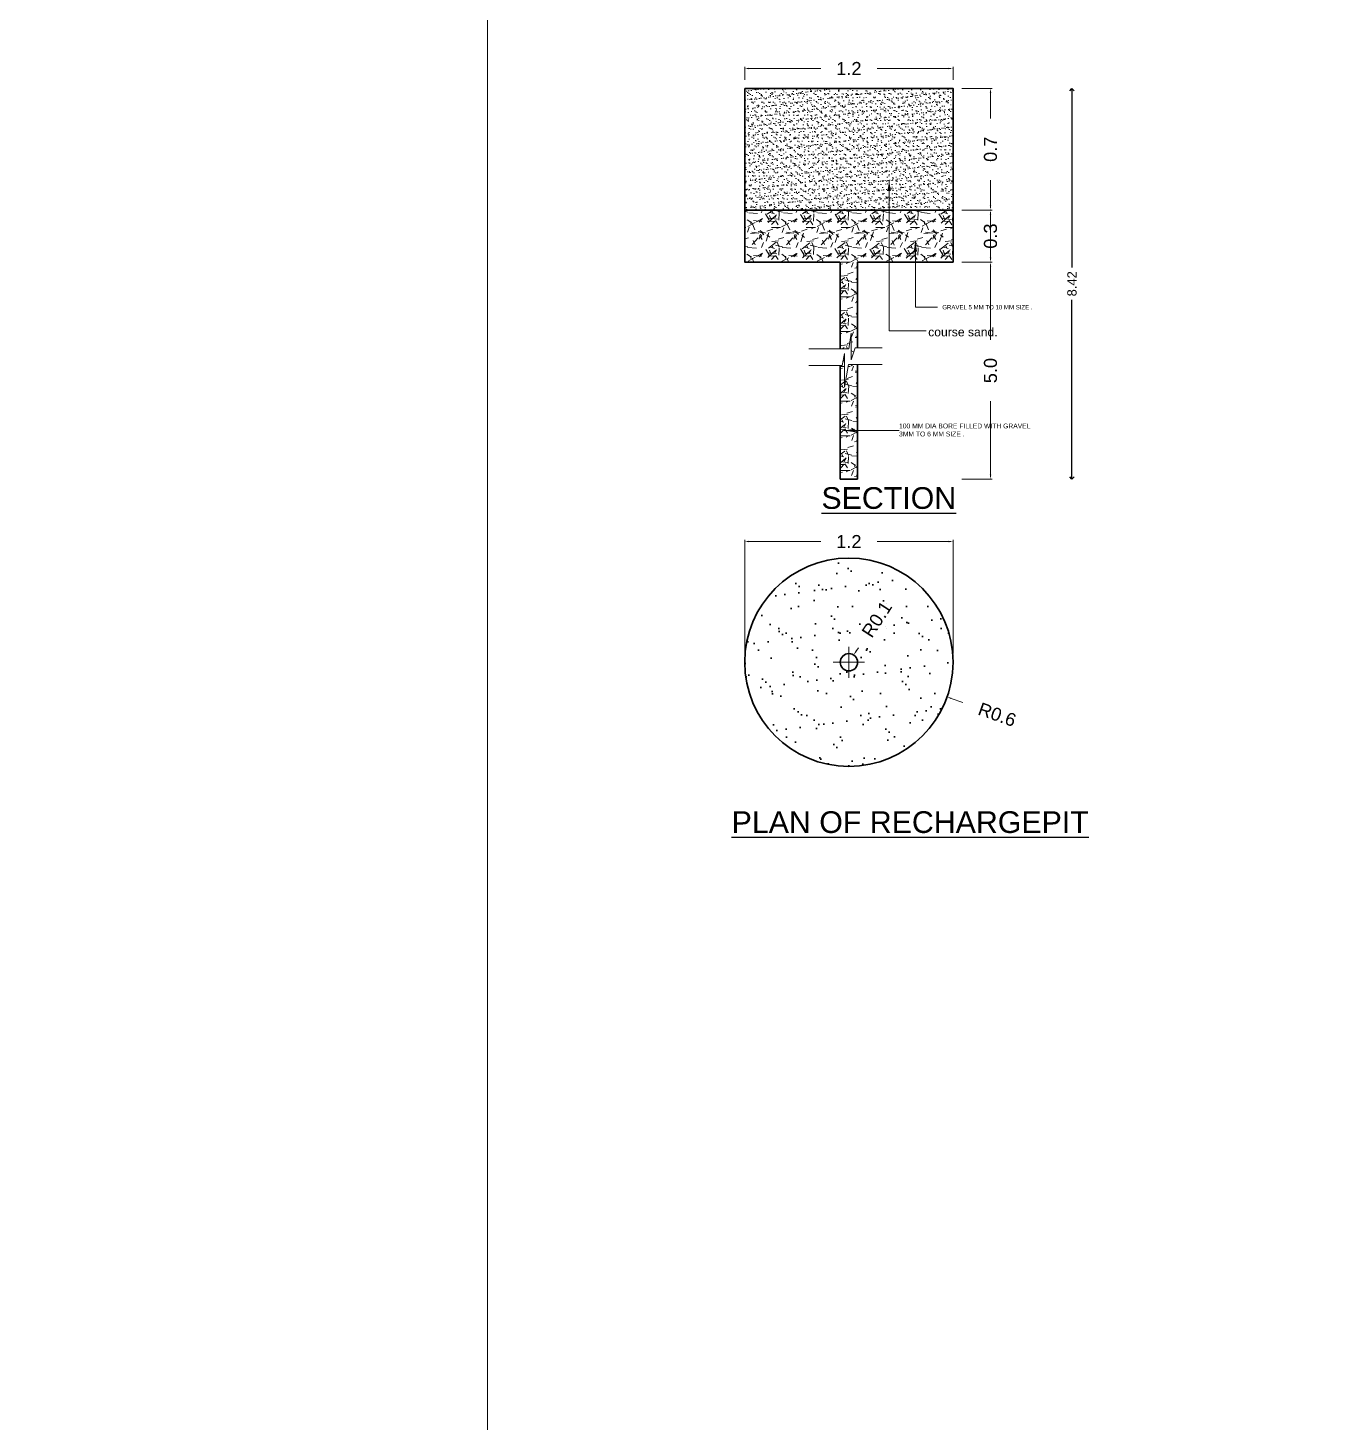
# Model space of a CAD drawing. Header units: metres. Extents: x 0 to 63445, y 32361 to 32804.
# Drawn here: x 62924 to 62952.29, y 32701.01 to 32731.08 of the extents above; entities that cross this region are included whole.
import ezdxf

# ---------------------------------------------------------------- set-up
doc = ezdxf.new("R2010")
doc.units = ezdxf.units.M
doc.header["$MEASUREMENT"] = 0
doc.header["$PDMODE"] = 34
doc.header["$PDSIZE"] = -10
doc.linetypes.add('ACAD_ISO03W100', pattern=[30, 12, -18])
doc.linetypes.add('CONTINULUS', pattern=[0])
doc.layers.get('0').update_dxf_attribs({"lineweight": 25})
for name, color, linetype, lineweight in [('ar-cut', 171, 'ACAD_ISO03W100', 13), ('DIM', 56, 'Continuous', 20), ('ELEVATION', 142, 'Continuous', 9), ('hatch', 251, 'Continuous', 20), ('texter', 8, 'Continuous', 9), ('wall', 7, 'Continuous', 30)]:
    doc.layers.add(name, color=color, linetype=linetype, lineweight=lineweight)
doc.layers.add('SITE_COMPONENTS', color=7, linetype='Continuous', plot=False)
doc.layers.add('text', color=65, linetype='Continuous')
doc.styles.add('Arial', font='arial.ttf', dxfattribs={"height": 0.2})
doc.styles.get("Standard").update_dxf_attribs({"font": 'arial.ttf', "height": 0.4})
doc.styles.add('style2', font='arial.ttf', dxfattribs={"height": 0.25})
doc.styles.add('TNR', font='times.ttf', dxfattribs={"height": 0.5})
doc.dimstyles.new('ARCHANA', dxfattribs={"dimscale": 0, "dimtxt": 0.5, "dimasz": 0.5, "dimexe": 0, "dimexo": 0, "dimgap": 0, "dimtad": 0, "dimzin": 0, "dimdsep": 46, "dimtxsty": 'TNR', "dimblk": 'ARCHTICK', "dimcen": 0.09, "dimclrd": 36, "dimclre": 36, "dimclrt": 7, "dimadec": 0, "dimazin": 0, "dimtfac": 1, "dimtofl": 0, "dimtmove": 0, "dimatfit": 3, "dimldrblk": 'ARCHTICK', "dimfxl": 1, "dimfrac": 2, "dimtolj": 1, "dimtzin": 0, "dimlwd": -1, "dimlwe": -1, "dimarcsym": 0})
doc.dimstyles.new('INT DIM', dxfattribs={"dimtxt": 0.3, "dimasz": 0.1, "dimexe": 0.18, "dimexo": 0.0625, "dimgap": 0.09, "dimtad": 0, "dimzin": 0, "dimdsep": 46, "dimtxsty": 'style2', "dimblk": 'OPEN90', "dimcen": 0.09, "dimse1": 1, "dimse2": 1, "dimclrd": 250, "dimclrt": 256, "dimadec": 0, "dimazin": 0, "dimtfac": 1, "dimtofl": 0, "dimtmove": 0, "dimatfit": 3, "dimfxl": 0.18, "dimtolj": 1, "dimtzin": 0, "dimlwd": -1, "dimarcsym": 0})
doc.dimstyles.get("Standard").update_dxf_attribs({"dimtxt": 36, "dimasz": 0.18, "dimexe": 0.18, "dimexo": 0.0625, "dimgap": 0.09, "dimtad": 0, "dimtih": 1, "dimtoh": 1, "dimdec": 1, "dimzin": 0, "dimdsep": 46, "dimlunit": 4, "dimtxsty": 'Standard', "dimcen": 0.09, "dimadec": 0, "dimazin": 0, "dimtfac": 1, "dimtdec": 1, "dimtofl": 0, "dimtmove": 0, "dimatfit": 3, "dimfxl": 1, "dimtolj": 1, "dimtzin": 0, "dimarcsym": 0})

# ---------------------------------------------------------------- blocks, each defined once
blk = doc.blocks.new('*D38')
at = {"layer": 'Defpoints', "color": 0, "ltscale": 3, "transparency": 16777216}
for p in [(-4517.1631, -35522.218), (-4517.1631, -35522.918), (-4516.9475, -35522.918)]:
    blk.add_point(p, dxfattribs=at)
at = {"layer": 'texter', "color": 3, "ltscale": 3, "transparency": 16777216}
for p, q in [((-4517.1131, -35522.218), (-4516.9375, -35522.218)), ((-4516.9475, -35522.243), (-4516.9475, -35522.3904)), ((-4516.9475, -35522.893), (-4516.9475, -35522.7456)), ((-4517.1131, -35522.918), (-4516.9375, -35522.918))]:
    blk.add_line(p, q, dxfattribs=at)
for points in [[(-4516.9517, -35522.243), (-4516.9434, -35522.243), (-4516.9475, -35522.218)], [(-4516.9517, -35522.893), (-4516.9434, -35522.893), (-4516.9475, -35522.918)]]:
    blk.add_solid(points, dxfattribs=at)
at = {"layer": 'texter', "color": 1, "ltscale": 3, "transparency": 16777216, "insert": (-4516.9475, -35522.568), "char_height": 0.075, "attachment_point": 5, "rotation": 90}
blk.add_mtext('\\A1;0.7', dxfattribs=at)
blk = doc.blocks.new('*D39')
at = {"layer": 'Defpoints', "color": 0, "ltscale": 3, "transparency": 16777216}
for p in [(-4517.1631, -35522.918), (-4517.1631, -35523.218), (-4516.9475, -35523.218)]:
    blk.add_point(p, dxfattribs=at)
at = {"layer": 'texter', "color": 3, "ltscale": 3, "transparency": 16777216}
for p, q in [((-4517.1131, -35522.918), (-4516.9375, -35522.918)), ((-4516.9475, -35522.943), (-4516.9475, -35523.193)), ((-4517.1131, -35523.218), (-4516.9375, -35523.218))]:
    blk.add_line(p, q, dxfattribs=at)
for points in [[(-4516.9517, -35522.943), (-4516.9434, -35522.943), (-4516.9475, -35522.918)], [(-4516.9517, -35523.193), (-4516.9434, -35523.193), (-4516.9475, -35523.218)]]:
    blk.add_solid(points, dxfattribs=at)
at = {"layer": 'texter', "color": 1, "ltscale": 3, "transparency": 16777216, "insert": (-4516.9475, -35523.068), "char_height": 0.075, "attachment_point": 5, "rotation": 90}
blk.add_mtext('\\A1;0.3', dxfattribs=at)
blk = doc.blocks.new('*D40')
at = {"layer": 'Defpoints', "color": 0, "ltscale": 3, "transparency": 16777216}
for p in [(-4517.1631, -35523.218), (-4517.1631, -35524.468), (-4516.9475, -35524.468)]:
    blk.add_point(p, dxfattribs=at)
at = {"layer": 'texter', "color": 3, "ltscale": 3, "transparency": 16777216}
for p, q in [((-4517.1131, -35523.218), (-4516.9375, -35523.218)), ((-4516.9475, -35523.243), (-4516.9475, -35523.6667)), ((-4516.9475, -35524.443), (-4516.9475, -35524.0194)), ((-4517.1131, -35524.468), (-4516.9375, -35524.468))]:
    blk.add_line(p, q, dxfattribs=at)
for points in [[(-4516.9517, -35523.243), (-4516.9434, -35523.243), (-4516.9475, -35523.218)], [(-4516.9517, -35524.443), (-4516.9434, -35524.443), (-4516.9475, -35524.468)]]:
    blk.add_solid(points, dxfattribs=at)
at = {"layer": 'texter', "color": 1, "ltscale": 3, "transparency": 16777216, "insert": (-4516.9475, -35523.843), "char_height": 0.075, "attachment_point": 5, "rotation": 90}
blk.add_mtext('\\A1;5.0', dxfattribs=at)
blk = doc.blocks.new('*D41')
at = {"layer": 'Defpoints', "color": 0, "ltscale": 3, "transparency": 16777216}
for p in [(-4517.1631, -35522.1028), (-4518.3631, -35522.218), (-4517.1631, -35522.218)]:
    blk.add_point(p, dxfattribs=at)
at = {"layer": 'texter', "color": 3, "ltscale": 3, "transparency": 16777216}
for p, q in [((-4518.3631, -35522.168), (-4518.3631, -35522.0928)), ((-4518.3381, -35522.1028), (-4517.9251, -35522.1028)), ((-4517.1881, -35522.1028), (-4517.6011, -35522.1028)), ((-4517.1631, -35522.168), (-4517.1631, -35522.0928))]:
    blk.add_line(p, q, dxfattribs=at)
for points in [[(-4518.3381, -35522.0986), (-4518.3381, -35522.107), (-4518.3631, -35522.1028)], [(-4517.1881, -35522.0986), (-4517.1881, -35522.107), (-4517.1631, -35522.1028)]]:
    blk.add_solid(points, dxfattribs=at)
at = {"layer": 'texter', "color": 1, "ltscale": 3, "transparency": 16777216, "insert": (-4517.7631, -35522.1028), "char_height": 0.075, "attachment_point": 5}
blk.add_mtext('\\A1;1.2', dxfattribs=at)
blk = doc.blocks.new('*D42')
at = {"layer": 'Defpoints', "color": 0, "ltscale": 3, "transparency": 16777216}
for p in [(-4517.7631, -35525.5232), (-4517.1973, -35525.7229)]:
    blk.add_point(p, dxfattribs=at)
at = {"layer": 'texter', "color": 3, "ltscale": 3, "transparency": 16777216}
for p, q in [((-4517.7631, -35525.6132), (-4517.7631, -35525.4332)), ((-4517.8531, -35525.5232), (-4517.6731, -35525.5232)), ((-4517.1061, -35525.7552), (-4517.1738, -35525.7313))]:
    blk.add_line(p, q, dxfattribs=at)
blk.add_solid([(-4517.1724, -35525.7273), (-4517.1751, -35525.7352), (-4517.1973, -35525.7229)], dxfattribs=at)
at = {"layer": 'texter', "color": 1, "ltscale": 3, "transparency": 16777216, "insert": (-4516.9091, -35525.8247), "char_height": 0.075, "attachment_point": 5, "rotation": 340.55161}
blk.add_mtext('\\A1;R0.6', dxfattribs=at)
blk = doc.blocks.new('*D43')
at = {"layer": 'Defpoints', "color": 0, "ltscale": 3, "transparency": 16777216}
for p in [(-4517.7358, -35525.4813), (-4517.7631, -35525.5232)]:
    blk.add_point(p, dxfattribs=at)
at = {"layer": 'texter', "color": 3, "ltscale": 3, "transparency": 16777216}
for p, q in [((-4517.7631, -35525.6132), (-4517.7631, -35525.4332)), ((-4517.7085, -35525.4394), (-4517.7222, -35525.4603)), ((-4517.8531, -35525.5232), (-4517.6731, -35525.5232))]:
    blk.add_line(p, q, dxfattribs=at)
blk.add_solid([(-4517.7257, -35525.458), (-4517.7187, -35525.4626), (-4517.7358, -35525.4813)], dxfattribs=at)
at = {"layer": 'texter', "color": 1, "ltscale": 3, "transparency": 16777216, "insert": (-4517.6019, -35525.2755), "char_height": 0.075, "attachment_point": 5, "rotation": 56.94611}
blk.add_mtext('\\A1;R0.1', dxfattribs=at)
blk = doc.blocks.new('*D44')
at = {"layer": 'Defpoints', "color": 0, "ltscale": 3, "transparency": 16777216}
for p in [(-4517.1631, -35524.8275), (-4518.3631, -35525.5232), (-4517.1631, -35525.5232)]:
    blk.add_point(p, dxfattribs=at)
at = {"layer": 'texter', "color": 3, "ltscale": 3, "transparency": 16777216}
for p, q in [((-4518.3631, -35525.4732), (-4518.3631, -35524.8175)), ((-4518.3381, -35524.8275), (-4517.9251, -35524.8275)), ((-4517.1881, -35524.8275), (-4517.6011, -35524.8275)), ((-4517.1631, -35525.4732), (-4517.1631, -35524.8175))]:
    blk.add_line(p, q, dxfattribs=at)
for points in [[(-4518.3381, -35524.8233), (-4518.3381, -35524.8317), (-4518.3631, -35524.8275)], [(-4517.1881, -35524.8233), (-4517.1881, -35524.8317), (-4517.1631, -35524.8275)]]:
    blk.add_solid(points, dxfattribs=at)
at = {"layer": 'texter', "color": 1, "ltscale": 3, "transparency": 16777216, "insert": (-4517.7631, -35524.8275), "char_height": 0.075, "attachment_point": 5}
blk.add_mtext('\\A1;1.2', dxfattribs=at)
blk = doc.blocks.new('_Open90')
at = {"color": 0, "linetype": 'ByBlock', "lineweight": -2}
for p, q in [((0, 0), (-1, 0)), ((-0.5, 0.5), (0, 0)), ((0, 0), (-0.5, -0.5))]:
    blk.add_line(p, q, dxfattribs=at)
blk = doc.blocks.new('*D484')
at = {"layer": 'Defpoints', "color": 0, "linetype": 'CONTINULUS', "ltscale": 0.05, "transparency": 16777216}
for p in [(62943.947, 32729.774), (62941.888, 32721.35), (62946.511, 32721.35)]:
    blk.add_point(p, dxfattribs=at)
at = {"layer": 'SITE_COMPONENTS', "color": 250, "ltscale": 0.05, "transparency": 16777216}
for p, q in [((62946.511, 32729.674), (62946.511, 32725.911)), ((62946.511, 32721.45), (62946.511, 32725.213))]:
    blk.add_line(p, q, dxfattribs=at)
at = {"layer": 'SITE_COMPONENTS', "color": 250, "linetype": 'CONTINULUS', "ltscale": 0.05, "transparency": 16777216, "xscale": 0.1, "yscale": 0.1, "zscale": 0.1}
for p, rotation in [((62946.511, 32729.774), 90), ((62946.511, 32721.35), 270)]:
    blk.add_blockref('_Open90', p, dxfattribs=dict(at, rotation=rotation))
at = {"layer": 'SITE_COMPONENTS', "linetype": 'CONTINULUS', "ltscale": 0.05, "transparency": 16777216, "insert": (62946.511, 32725.562), "char_height": 0.2, "attachment_point": 5, "rotation": 90, "style": 'Arial', "bg_fill": 3, "box_fill_scale": 1.25, "bg_fill_color": 256, "bg_fill_true_color": 13158600, "bg_fill_transparency": 0}
blk.add_mtext('\\A1;8.42', dxfattribs=at)
blk = doc.blocks.new('_ArchTick')
at = {"color": 0, "linetype": 'ByBlock', "const_width": 0.15}
blk.add_lwpolyline([(-0.5, -0.5), (0.5, 0.5)], dxfattribs=at)
blk = doc.blocks.new('*D869')
at = {"layer": 'Defpoints', "color": 0, "ltscale": 3, "transparency": 16777216}
for p in [(0.832, 32714.342), (63267.277, 32714.342), (0, 32701.59)]:
    blk.add_point(p, dxfattribs=at)
at = {"layer": 'DIM', "ltscale": 3, "transparency": 16777216}
for p, q in [((5.832, 32714.342), (0.832, 32714.342)), ((0.832, 32714.342), (0.832, 32708.36)), ((0.832, 32701.59), (0.832, 32707.571)), ((0, 32701.59), (0.832, 32701.59))]:
    blk.add_line(p, q, dxfattribs=at)
at = {"layer": 'DIM', "ltscale": 3, "transparency": 16777216, "xscale": 0.05, "yscale": 0.05, "zscale": 0.05}
for p, rotation in [((0.832, 32714.342), 90), ((0.832, 32701.59), 270)]:
    blk.add_blockref('_ArchTick', p, dxfattribs=dict(at, rotation=rotation))
at = {"layer": 'DIM', "color": 7, "ltscale": 3, "transparency": 16777216, "insert": (0.832, 32707.966), "char_height": 0.4, "attachment_point": 5, "rotation": 90}
blk.add_mtext('\\A1;{\\H0.6x;12.75}', dxfattribs=at)
blk = doc.blocks.new('A$C5B456C76')
at = {"layer": 'hatch', "ltscale": 3}
h = blk.add_hatch(dxfattribs=at)
h.set_pattern_fill('AR-SAND', color=256, scale=0.02, style=0)
h.set_pattern_definition([(37.5, (3635.585153, 35362.03475), (-0.001259867162, 0.03853647538), [0, -0.0304, 0, -0.034, 0, -0.0325]), (7.5, (3635.585153, 35362.03475), (0.035395534105, 0.056442921305), [0, -0.0164, 0, -0.0274, 0, -0.0105]), (327.5, (3635.560553, 35362.03475), (0.062282837235, 0.00011318107), [0, -0.01, 0, -0.036, 0, -0.047]), (317.5, (3635.560553, 35362.03475), (0.06012253209, 0.0175535113), [0, -0.005, 0, -0.0236, 0, -0.027])])
h.paths.add_polyline_path([(1.3142, 4.3672), (0.1142, 4.3672), (0.1142, 3.6672), (1.3142, 3.6672)])
h = blk.add_hatch(dxfattribs=at)
h.set_pattern_fill('GRAVEL', color=256, scale=0.2, style=0)
h.set_pattern_definition([(228.0128, (3635.729153, 35362.23475), (-1.5999996464316, -1.8000002683214), [0.0269072, -2.6638176]), (184.9697, (3635.711153, 35362.21475), (2.4000002103035, 0.1999982614014), [0.0461736, -4.571185]), (132.5104, (3635.665153, 35362.21075), (1.9999981436694, -2.2000017347742), [0.0325576, -3.2232064]), (267.2737, (3635.587153, 35362.16075), (0.1999992035454, 4.0000000589947), [0.0420476, -4.1627116]), (292.8337, (3635.585153, 35362.11875), (-1.0000019810874, 2.3999992823556), [0.041231, -4.0818746]), (357.2737, (3635.601153, 35362.08075), (-4.0000000589947, 0.1999992035454), [0.0420476, -4.1627116]), (37.6942, (3635.643153, 35362.07875), (-2.6000014691236, -1.9999980810321), [0.0556058, -5.5049698]), (72.2553, (3635.687153, 35362.11275), (1.400002152541, 4.3999992462478), [0.0524976, -5.1972642]), (121.4296, (3635.703153, 35362.16275), (-1.6000016468353, 2.5999990072985), [0.04219, -4.1768146]), (175.2364, (3635.681153, 35362.19875), (2.200000189264, -0.199998306532), [0.0481664, -2.3601526]), (222.3974, (3635.633153, 35362.20275), (-2.4000014702146, -2.1999984164028), [0.0622896, -6.166675]), (138.8141, (3635.785153, 35362.15875), (-1.400000589361, 1.199999462669), [0.0212602, -2.1047688]), (171.4692, (3635.769153, 35362.17275), (2.599999656963, -0.400001582008), [0.0404474, -4.0043022]), (225, (3635.72915, 35362.17875), (0, -0.2000000619), [0.0282842, -0.2545584]), (203.1986, (3635.715153, 35362.20275), (0.999999946133, 0.400000265053), [0.0152316, -1.507923]), (291.8014, (3635.701153, 35362.19675), (-0.1999999821, 0.600000054602), [0.0215406, -1.0554924]), (30.9638, (3635.709153, 35362.17675), (0.599999604458, 0.400000496708), [0.0349858, -1.1312046]), (161.5651, (3635.73915, 35362.19475), (0.40000008692, -0.19999968064), [0.0252982, -0.6071574]), (16.3895, (3635.585153, 35362.19675), (2.0000004396824, 0.5999985419636), [0.03544, -3.508569]), (70.3462, (3635.619153, 35362.20675), (-0.7999990494743, -2.200000427121), [0.0297322, -2.9434816]), (293.1986, (3635.739153, 35362.23475), (-0.400000265053, 0.999999946133), [0.030463, -1.4926916]), (343.6105, (3635.751153, 35362.20675), (-2.0000004396824, 0.5999985419636), [0.03544, -3.508569]), (339.444, (3635.585153, 35362.07275), (-1.000000368908, 0.399999199284), [0.034176, -1.6746248]), (294.7751, (3635.617153, 35362.06075), (-0.999998437849, 2.200000684368), [0.0286356, -2.8349286]), (66.8014, (3635.741153, 35362.03475), (0.400000265053, 0.999999946133), [0.030463, -1.4926916]), (17.354, (3635.753153, 35362.06275), (-2.6000004038194, -0.799998900452), [0.0335262, -3.3190848]), (69.444, (3635.643153, 35362.03475), (-0.399999199284, -1.000000368908), [0.017088, -1.6917128]), (101.3099, (3635.729153, 35362.03475), (-0.199999526432, 0.800000150446), [0.010198, -1.0096058]), (165.9638, (3635.727153, 35362.04475), (0.6000001092, -0.19999961147), [0.041231, -0.78339]), (186.009, (3635.687153, 35362.05475), (1.9999999501812, 0.1999998634964), [0.03821, -3.7827846]), (303.6901, (3635.709153, 35362.15875), (-0.2000002669, 0.39999991155), [0.0288444, -0.6922658]), (353.1572, (3635.725153, 35362.13475), (3.3999998730957, -0.400001599585), [0.0503588, -4.9855126]), (60.9454, (3635.775153, 35362.12875), (-0.80000000544, -1.400000076914), [0.0205912, -2.0385348]), (90, (3635.78515, 35362.14675), (-0.2, 0.2), [0.012, -0.188]), (120.2564, (3635.683153, 35362.06075), (0.7999989773605, -1.400000491171), [0.0277848, -2.750704]), (48.0128, (3635.669153, 35362.08475), (1.5999996464316, 1.8000002683214), [0.0538144, -2.6369104]), (0, (3635.70515, 35362.12475), (0.2, 0.2), [0.052, -0.148]), (325.3048, (3635.757153, 35362.12475), (-1.9999988517975, 1.400001721919), [0.0316228, -3.1306548]), (254.0546, (3635.783153, 35362.10675), (-0.19999997786, -0.80000002533), [0.0291204, -1.4269016]), (207.646, (3635.775153, 35362.07875), (-3.799999161436, -2.0000015426338), [0.047413, -4.6938948]), (175.4261, (3635.733153, 35362.05675), (-2.6000001116624, 0.1999989602322), [0.0501598, -4.9658148])])
h.paths.add_polyline_path([(1.3142, 3.6672), (0.1142, 3.6672), (0.1142, 3.3672), (0.6642, 3.3672), (0.6642, 2.8678), (0.7131, 2.8678), (0.7279, 2.957), (0.7279, 2.8046), (0.7496, 2.8726), (0.7642, 2.8726), (0.7642, 3.3672), (1.3142, 3.3672)])
h.paths.add_polyline_path([(0.7642, 2.7766), (0.7113, 2.7766), (0.6896, 2.6459), (0.6896, 2.8411), (0.6748, 2.7718), (0.6642, 2.7718), (0.6642, 2.1172), (0.7642, 2.1172)])
at = {"layer": 'wall', "ltscale": 3}
h = blk.add_hatch(dxfattribs=at)
h.set_pattern_fill('AR-SAND', color=256, scale=0.1, style=0)
h.set_pattern_definition([(37.5, (3635.58515, 35362.10912), (-0.0062993358, 0.1926823769), [0, -0.152, 0, -0.17, 0, -0.1625]), (7.5, (3635.58515, 35362.10912), (0.1769776705, 0.2822146065), [0, -0.082, 0, -0.137, 0, -0.0525]), (327.5, (3635.46215, 35362.10912), (0.3114141862, 0.00056590535), [0, -0.05, 0, -0.18, 0, -0.235]), (317.5, (3635.46215, 35362.10912), (0.3006126605, 0.0877675565), [0, -0.025, 0, -0.118, 0, -0.135])])
h.paths.add_polyline_path([(0.1142, 1.0621, 1), (1.3142, 1.0621, 1)])
h.paths.add_polyline_path([(0.873, 1.1634), (1.0142, 1.3803), (0.8846, 1.4646), (0.7434, 1.2477)], flags=24)
at = {"layer": 'texter', "ltscale": 3}
for p, q in [((0.7131, 2.8678), (0.7279, 2.957)), ((0.7279, 2.957), (0.7279, 2.8046)), ((0.4828, 2.8678), (0.7131, 2.8678)), ((0.6748, 2.7718), (0.6896, 2.8411)), ((0.6896, 2.8411), (0.6896, 2.6459)), ((0.7279, 2.8046), (0.7496, 2.8726)), ((0.7496, 2.8726), (0.905, 2.8726)), ((0.4828, 2.7718), (0.6748, 2.7718)), ((0.6896, 2.6459), (0.7113, 2.7766)), ((0.7113, 2.7766), (0.905, 2.7766))]:
    blk.add_line(p, q, dxfattribs=at)
at = {"layer": 'wall', "ltscale": 3}
for p, q in [((0.6642, 3.3672), (0.6642, 2.8678)), ((0.7642, 3.3672), (0.7642, 2.8726)), ((0.6642, 2.7718), (0.6642, 2.1172)), ((0.7642, 2.7766), (0.7642, 2.1172)), ((0.7642, 2.1172), (0.6642, 2.1172))]:
    blk.add_line(p, q, dxfattribs=at)
blk.add_lwpolyline([(0.1142, 4.3672), (1.3142, 4.3672), (1.3142, 3.6672), (0.1142, 3.6672)], close=True, dxfattribs=at)
blk.add_lwpolyline([(0.6642, 3.3672), (0.1142, 3.3672), (0.1142, 3.6672), (1.3142, 3.6672), (1.3142, 3.3672), (0.7642, 3.3672)], dxfattribs=at)
for radius in [0.6, 0.05]:
    blk.add_circle((0.7142, 1.0621), radius, dxfattribs=at)
at = {"layer": 'text', "ltscale": 50}
for s, p in [('%%USECTION', (0.556, 1.9458)), ('%%UPLAN OF RECHARGEPIT', (0.0389, 0.079))]:
    blk.add_text(s, height=0.125, dxfattribs=at).set_placement(p)
at = {"layer": 'text', "width": 0.763919, "attachment_point": 1}
for s, insert, char_height in [('GRAVEL 5 MM TO 10 MM SIZE .', (1.2519, 3.1199), 0.025), ('course sand.', (1.1708, 2.9896), 0.05), ('100 MM DIA BORE FILLED WITH GRAVEL 3MM TO 6 MM SIZE .', (1.003, 2.4372), 0.027778)]:
    blk.add_mtext(s, dxfattribs=dict(at, insert=insert, char_height=char_height))
at = {"layer": 'texter', "ltscale": 3}
for base, p1, p2, picture, middle in [((1.3142, 4.4824), (0.1142, 4.3672), (1.3142, 4.3672), '*D41', (0.7142, 4.4824)), ((1.3142, 1.7577), (0.1142, 1.0621), (1.3142, 1.0621), '*D44', (0.7142, 1.7577))]:
    dim = blk.add_linear_dim(base=base, p1=p1, p2=p2, dimstyle='Standard', override={"dimtxt": 0.075, "dimasz": 0.025, "dimdec": 1}, dxfattribs=at)
    dim.commit()
    dim.dimension.update_dxf_attribs({"geometry": picture, "text_midpoint": middle, "insert": (4518.4773, 35526.5852)})
dim = blk.add_linear_dim(base=(1.5298, 3.6672), p1=(1.3142, 4.3672), p2=(1.3142, 3.6672), angle=90, dimstyle='Standard', override={"dimtxt": 0.075, "dimasz": 0.025, "dimdec": 1}, dxfattribs=at)
dim.commit()
dim.dimension.update_dxf_attribs({"geometry": '*D38', "text_midpoint": (1.5298, 4.0172), "insert": (4518.4773, 35526.5852)})
dim = blk.add_linear_dim(base=(1.5298, 3.3672), p1=(1.3142, 3.6672), p2=(1.3142, 3.3672), angle=90, dimstyle='Standard', override={"dimtxt": 0.075, "dimasz": 0.025, "dimdec": 1}, dxfattribs=at)
dim.commit()
dim.dimension.update_dxf_attribs({"geometry": '*D39', "text_midpoint": (1.5298, 3.5172), "dimtype": 128, "insert": (4518.4773, 35526.5852)})
dim = blk.add_linear_dim(base=(1.5298, 2.1172), p1=(1.3142, 3.3672), p2=(1.3142, 2.1172), angle=90, text='5.0', dimstyle='Standard', override={"dimtxt": 0.075, "dimasz": 0.025, "dimdec": 1}, dxfattribs=at)
dim.commit()
dim.dimension.update_dxf_attribs({"geometry": '*D40', "text_midpoint": (1.5298, 2.7422), "insert": (4518.4773, 35526.5852)})
dim = blk.add_radius_dim(center=(0.7142, 1.0621), mpoint=(0.7415, 1.104), dimstyle='Standard', override={"dimtxt": 0.075, "dimasz": 0.025, "dimdec": 1}, dxfattribs=at)
dim.commit()
dim.dimension.update_dxf_attribs({"geometry": '*D43', "text_midpoint": (0.8754, 1.3097), "insert": (4518.4773, 35526.5852)})
dim = blk.add_radius_dim(center=(0.7142, 1.0621), mpoint=(1.28, 0.8623), dimstyle='Standard', override={"dimtxt": 0.075, "dimasz": 0.025, "dimdec": 1}, dxfattribs=at)
dim.commit()
dim.dimension.update_dxf_attribs({"geometry": '*D42', "text_midpoint": (1.5682, 0.7605), "dimtype": 132, "insert": (4518.4773, 35526.5852)})
at = {"layer": 'DIM'}
for points in [[(0.9461, 3.8369), (0.9461, 2.9708), (1.1589, 2.9708)], [(1.0972, 3.4871), (1.0972, 3.1067), (1.2243, 3.1067)], [(0.6877, 2.3973), (1.0028, 2.3973)]]:
    blk.add_leader(points, dimstyle='Standard', override={"dimscale": 3, "dimasz": 0.02, "dimdec": 2, "dimtdec": 2, "dimfxl": 6}, dxfattribs=at)
blk = doc.blocks.new('A$C1DE40CC8')
at = {"color": 250, "xscale": 1.199999999953432, "yscale": 1.199999999953432, "zscale": 1.199999999953432}
blk.add_blockref('A$C5B456C76', (-4.4352, -2.9196), dxfattribs=at)

msp = doc.modelspace()

# ---------------------------------------------------------------- linework, layer by layer
at = {"layer": 'ELEVATION', "ltscale": 20}
msp.add_lwpolyline([(62933.9122, 32675.9187), (63155.3584, 32675.9187), (63155.3584, 32804.4763), (62933.9122, 32804.4763)], close=True, dxfattribs=at)

# ---------------------------------------------------------------- block references
at = {"layer": 'ar-cut', "ltscale": 0.005, "xscale": 3.119999999999526, "yscale": 3.119999999999526, "zscale": 3.119999999999526}
msp.add_blockref('A$C1DE40CC8', (62952.8646, 32722.5321), dxfattribs=at)

# ---------------------------------------------------------------- dimensions: what is measured, and where the dimension line sits
at = {"layer": 'DIM', "ltscale": 3}
dim = msp.add_linear_dim(base=(0.8318, 32714.3415), p1=(0, 32701.5903), p2=(63267.2772, 32714.3415), angle=90, text='{\\H0.6x;<>}', dimstyle='ARCHANA', override={"dimscale": 1, "dimtxt": 0.278, "dimasz": 0.05, "dimtxsty": 'Standard', "dimclrd": 256, "dimclre": 256, "dimfxl": 5, "dimfxlon": 1, "dimarcsym": 1}, dxfattribs=at)
dim.commit()
dim.dimension.update_dxf_attribs({"geometry": '*D869', "text_midpoint": (0.8318, 32707.9659)})

# ---------------------------------------------------------------- next in the draw order: dimensions: what is measured, and where the dimension line sits
at = {"layer": 'SITE_COMPONENTS', "color": 1, "linetype": 'CONTINULUS', "ltscale": 0.05}
dim = msp.add_linear_dim(base=(62946.5113, 32721.3499), p1=(62943.947, 32729.7739), p2=(62941.8878, 32721.3499), angle=90, dimstyle='INT DIM', override={"dimtxt": 0.2, "dimtxsty": 'Arial', "dimfxl": 0.125, "dimtfill": 1, "dimtfillclr": 7, "dimarcsym": 1}, dxfattribs=at)
dim.commit()
dim.dimension.update_dxf_attribs({"geometry": '*D484', "text_midpoint": (62946.5113, 32725.5619), "dimtype": 160})

doc.saveas('drawing.dxf')
